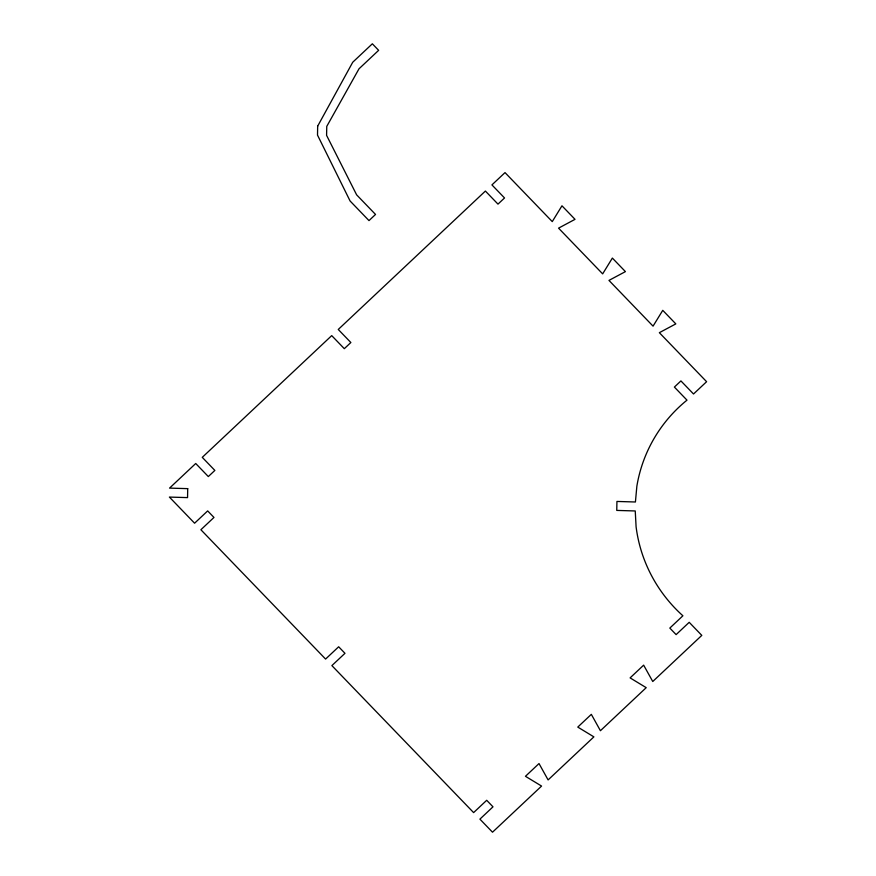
<?xml version="1.0" encoding="UTF-8"?>
<svg xmlns="http://www.w3.org/2000/svg" width="876" height="876" viewBox="0 0 876 876"><rect width="100%" height="100%" fill="white"/><g stroke="black" fill="none" stroke-linecap="round" stroke-linejoin="round"><path stroke-width="1.31" d="M187.716 488.644L187.552 497.612L169.396 497.075L194.592 523.213L207.667 510.905L213.974 517.442L200.889 529.739L325.587 659.07L338.662 646.773L344.969 653.31L331.884 665.607L473.609 812.6L486.695 800.292L492.991 806.829L479.917 819.137L492.509 832.2L541.565 786.068L525.458 776.3L539.014 763.554L548.102 779.925L593.884 736.869L577.777 727.091L591.333 714.356L600.421 730.715L646.214 687.66L630.107 677.893L643.652 665.147L652.751 681.506L701.796 635.385L689.204 622.31L676.119 634.618L669.822 628.081L682.897 615.784A144.595 142.219 22 0 1 636.096 526.826L635.242 510.96L616.759 510.412L616.934 501.444L635.418 501.992L636.863 486.202A144.595 142.219 22 0 1 686.992 400.146L674.389 387.072L680.926 380.918L693.529 393.992L706.603 381.695L659.354 332.683L675.812 323.89L662.76 310.345L653.058 326.146L608.962 280.408L625.42 271.615L612.368 258.081L602.655 273.881L558.559 228.143L575.017 219.339L561.965 205.805L552.263 221.606L505.014 172.605L491.929 184.902L504.532 197.965L497.984 204.119L485.392 191.056L338.256 329.464L350.86 342.527L344.312 348.681L331.719 335.618L202.268 457.349L214.861 470.423L208.324 476.566L195.72 463.503L169.561 488.107L187.716 488.644M317.67 126.133L317.506 135.101L350.093 200.998L368.993 220.599L375.53 214.445L356.631 194.844L326.584 135.364L326.759 126.396L359.018 68.788L378.64 50.337L372.344 43.8L352.721 62.251L317.67 126.133"/></g></svg>
